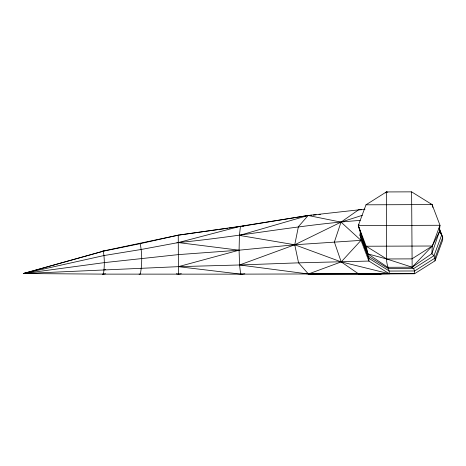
<?xml version="1.0" encoding="UTF-8"?>
<svg xmlns="http://www.w3.org/2000/svg" width="466" height="466" viewBox="0 0 466 466"><rect width="100%" height="100%" fill="white"/><g stroke="black" fill="none" stroke-linecap="round" stroke-linejoin="round"><path stroke-width="0.7" d="M244.86 273.775L241.988 274.148L102.59 274.125L103.417 274.113C104.64 266.546 104.617 258.729 103.324 251.174L23.3 273.554L103.417 274.113L105.543 273.775M360.282 232.208L367.919 253.929L387.729 267.298L412.148 267.204L431.848 253.69L439.304 231.917L439.991 225.27L432.093 204.586L411.612 191.852L386.361 191.94L365.996 204.813L358.29 225.55L360.282 232.208L359.985 235.243L368.891 258.321L368.891 261.059L389.378 273.787L414.623 273.705L434.994 260.832L442.7 240.095L442.7 237.363L439.135 228.02M360.48 233.909L359.985 235.243L368.891 258.321L389.378 271.055L414.623 270.967L434.994 258.1L442.7 237.363L439.141 228.293M361.494 239.035L360.999 240.369L341.205 261.898L308.41 273.996L239.559 264.979L178.379 266.663L23.3 273.554L103.324 251.174L140.196 243.66L178.257 235.149L217.517 229.68M359.041 224.338L358.29 225.55L367.919 253.929L367.878 255.933L388.364 268.661L413.61 268.579L433.98 255.706L441.686 234.969L439.304 231.917L432.285 246.013L412.148 267.204L386.669 258.968L367.919 253.929L366.183 246.234L358.29 225.55L439.991 225.27L432.285 246.013L431.848 253.69L433.98 255.706L434.994 258.1L434.994 260.832M385.359 192.941L386.361 191.94L387.782 192.213M362.303 215.321L341.025 222.125L294.745 244.772L239.559 264.979L240.666 274.13L241.988 274.148M28.35 273.309L23.3 273.554L104.017 255.543L141.256 249.461L178.274 242.576L240.45 226.278L308.142 215.478L364.995 209.147M311.76 215.193L308.142 215.478L298.403 226.68L294.745 244.772L298.566 262.841L308.41 273.996L380.739 274.055L382.149 273.711M103.93 251.122L102.497 251.186L178.286 235.167L240.45 226.278L239.425 235.406L239.081 250.19L239.559 264.979L298.566 262.841L368.891 261.059L360.999 240.369L294.745 244.772L239.081 250.19L178.321 254.617L104.297 262.626L23.3 273.554L31.082 271.771M176.864 242.833L178.274 242.576C239.116 236.74 299.195 224.857 360.189 220.401M176.311 273.816L178.461 274.13L181.332 273.728M218.944 229.482L227.501 228.288M228.928 228.09L233.926 227.391M235.353 227.187L237.491 226.89M238.918 226.692L240.345 226.493M23.3 273.554L26.172 273.158M243.928 225.993L241.772 226.29L308.142 215.478L311.702 215.473M245.372 225.794L246.811 225.596M313.204 215.076L316.099 214.843M318.989 214.616L320.433 214.5M104.069 269.721L105.52 269.663M308.41 273.996L389.378 273.787C389.256 268.76 386.145 264.28 386.669 258.968L386.361 191.94M140.348 243.642L138.915 243.677L140.196 243.66C142.177 253.65 142.217 264.106 140.336 274.113L139.054 274.13M178.257 235.149L178.379 266.663L240.666 274.13L414.623 273.705L414.623 270.967L413.61 268.579L412.148 267.204L411.612 191.852M365.996 204.813L432.093 204.586L432.832 207.387M361.534 209.77L358.622 209.782L341.025 222.125L334.372 242.035L341.205 261.898L358.919 274.125L389.378 273.787L341.205 261.898L294.745 244.772L239.425 235.406L308.142 215.478L341.025 222.125L360.999 240.369L360.999 237.637M178.274 242.576L239.081 250.19L178.379 266.663L178.461 274.13M379.336 273.74L380.739 274.055M430.747 204.067L432.093 204.586M432.285 246.013L411.915 258.88L386.669 258.968L366.183 246.234L432.285 246.013"/></g></svg>
